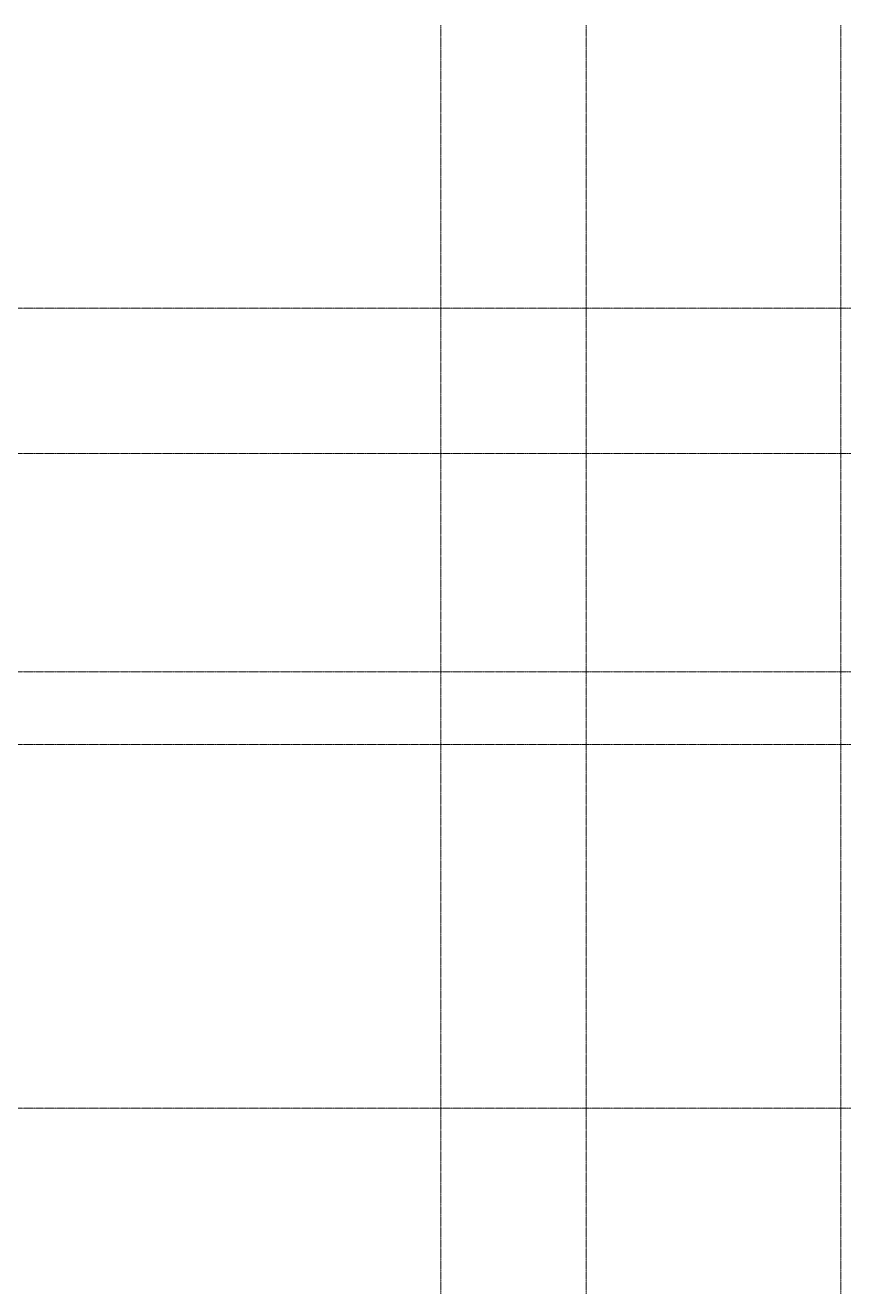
# Model space of a CAD drawing. Header units: millimetres. Extents: x -4730 to 98194, y -4296 to 93388.
# Drawn here: x 27787 to 39043, y 76047 to 93388 of the extents above; entities that cross this region are included whole.
import ezdxf

# ---------------------------------------------------------------- set-up
doc = ezdxf.new("R2010")
doc.units = ezdxf.units.MM
doc.linetypes.add('Линия сетки', pattern=[22.225, 12.7, -3.175, 3.175, -3.175])
doc.layers.add('Оси', color=7, linetype='Continuous', lineweight=9)

msp = doc.modelspace()

# ---------------------------------------------------------------- linework, layer by layer
at = {"layer": 'Оси', "linetype": 'Линия сетки'}
for p, q in [((33500, 93388.3703), (33500, -3096.3487)), ((35500, 93388.3703), (35500, -3096.3487)), ((39000, 93388.3703), (39000, -3096.3487)), ((98194.2682, 89500), (-3530.0173, 89500)), ((98194.2682, 87500), (-3530.0173, 87500)), ((98194.2682, 84500), (-3530.0173, 84500)), ((98194.2682, 83500), (-3530.0173, 83500)), ((98194.2682, 78500), (-3530.0173, 78500))]:
    msp.add_line(p, q, dxfattribs=at)

doc.saveas('drawing.dxf')
